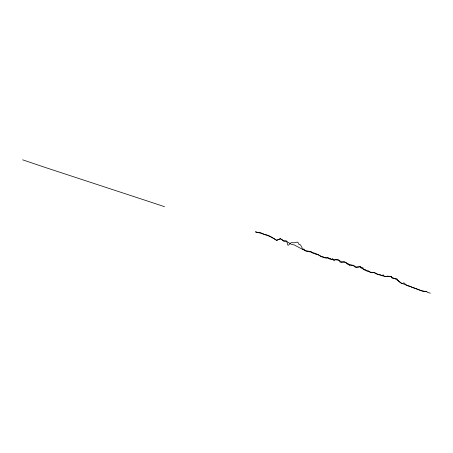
<?xml version="1.0" encoding="UTF-8"?>
<svg xmlns="http://www.w3.org/2000/svg" width="453" height="453" viewBox="0 0 453 453"><rect width="100%" height="100%" fill="white"/><g stroke="black" fill="none" stroke-linecap="round" stroke-linejoin="round"><path stroke-width="0.68" d="M426.93 291.692L422.315 291.041L400.729 282.949L398.566 281.302L396.743 278.697L392.434 278.306L391.737 277.757L391.33 276.336L385.112 276.675L383.691 275.735L383.147 274.795L382.004 275.656L375.831 273.708L373.753 272.361C371.896 273.414 369.801 272.072 368.425 270.832C365.141 271.455 362.474 268.289 360.078 266.534L355.073 267.134L354.008 265.566L348.935 264.275L343.736 261.256L341.064 262.389L339.722 261.828L339.439 260.424C335.86 258.414 331.081 261.098 327.672 257.717L326.794 258.148C322.689 257.938 319.659 255.056 316.013 253.748L315.265 253.878L309.127 251.324L305.871 250.741L302.87 249.535L294.359 244.982L291.307 244.269L285.945 240.996L282.921 240.492L280.345 238.725L276.675 240.339C270.311 235.82 262.774 233.703 255.418 231.845L258.08 232.616L260.43 232.621L265.079 234.75L266.823 234.926L270.028 236.223L276.675 240.339L280.345 238.725L282.496 239.858L283.884 241.421L286.596 240.968L287.791 245.09L288.408 245.192L291.2 242.644L294.433 242.791L297.321 242.061L298.368 242.904L299.127 244.637L300.43 244.75L302.111 247.768L302.327 249.139L302.87 249.535L303.759 248.901L305.169 250.792L307.661 251.585L309.127 251.324L309.614 251.936L311.177 251.421L311.573 252.321L312.74 253.012L314.161 252.967L315.265 253.878L318.476 254.903L321.426 256.806L323.55 256.942L324.761 257.666L328.346 257.899L329.62 258.493L330.441 258.244L331.471 259.603L332.547 258.578L334.031 260.826L335.101 259.835L338.799 260.067L341.896 262.179L345.628 262.53L347.389 264.218L348.935 264.275L349.291 265.532L349.982 265.815L352.508 265.316L356.568 267.451L359.082 267.123L360.078 266.534L361.154 268.136L362.927 267.678L363.249 269.15L363.872 269.716L365.548 269.597L366.749 270.917L370.458 272.208L374.523 272.564L378.119 274.478L380.565 274.824L382.004 275.656L385.967 276.709L387.938 276.013L388.623 276.562L390.429 276.409L397.972 280.384L401.539 283.244L402.36 283.51L403.459 282.949L404.342 283.023L405.639 284.631L407.994 285.866L410.594 286.432L412.111 287.479C416.76 288.306 421.211 291.726 426.075 291.347L427.666 292.411L430.35 293.176M164.513 206.681L132.961 196.245A65.679 0.657 18.6 0 0 131.534 195.804L44.553 167.231A46.852 0.459 18.7 0 1 41.115 166.07L22.65 159.824"/></g></svg>
